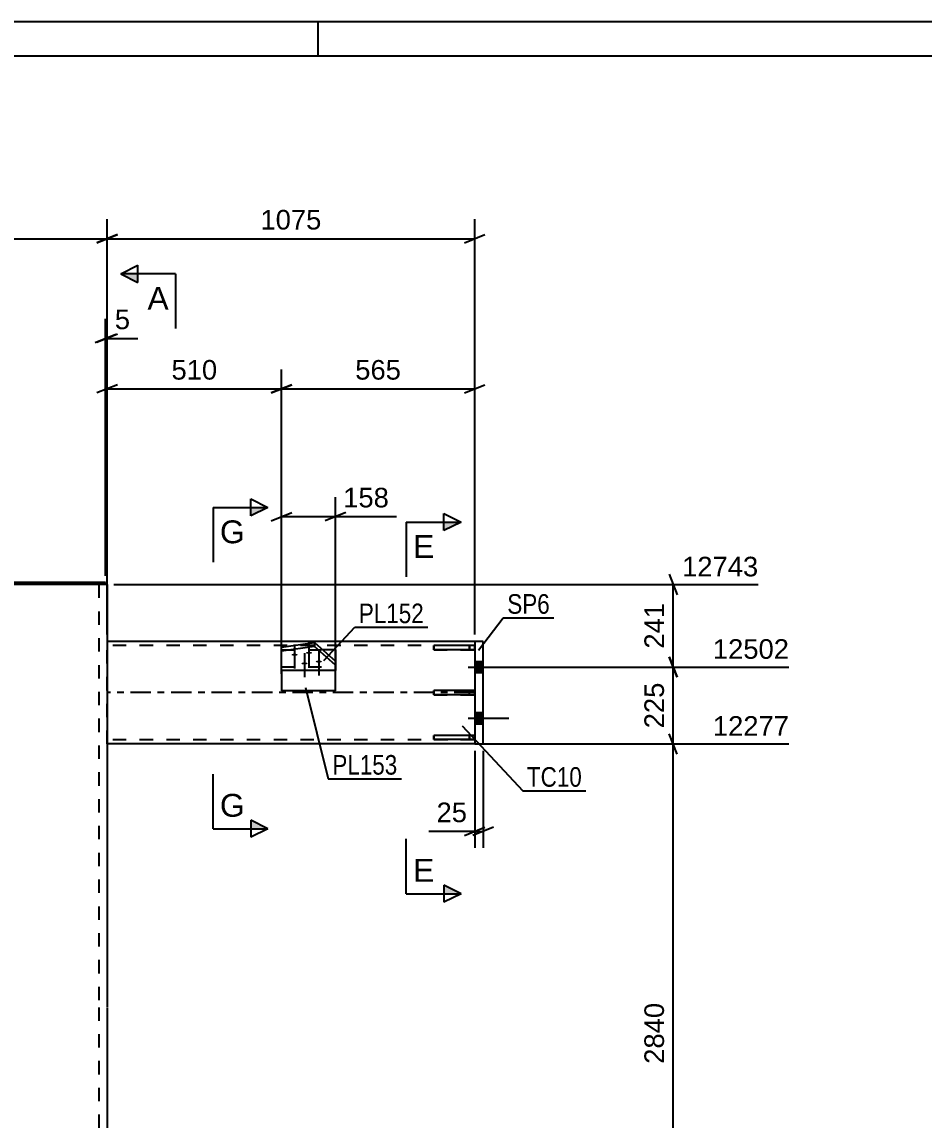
# Model space of a CAD drawing. Header units: millimetres. Extents: x 0 to 841, y 0 to 594.
# Drawn here: x 167.7 to 299.6, y 433.5 to 594 of the extents above; entities that cross this region are included whole.
import ezdxf

# ---------------------------------------------------------------- set-up
doc = ezdxf.new("R2010")
doc.units = ezdxf.units.MM
doc.linetypes.add('DXK_LINE_DOT2', pattern=[3.9198, 1.9599, -1.9599])
doc.linetypes.add('DXK_LINE_DOT3', pattern=[5.9187, 2.979, -0.9799, 0.9799, -0.9799])
doc.styles.add('Arial', font='arial.ttf', dxfattribs={"height": 0.2})
doc.styles.add('Arial Narrow', font='ARIALN.TTF', dxfattribs={"height": 0.2})

# ---------------------------------------------------------------- blocks, each defined once
blk = doc.blocks.new('Unknown-284856934-1127')
at = {"color": 5, "linetype": 'Continuous'}
for p, q in [((841, 594), (0, 594)), ((211, 589), (211, 594)), ((836, 589), (5, 589))]:
    blk.add_line(p, q, dxfattribs=at)
blk = doc.blocks.new('Part-284856934-2342 - 2216')
at = {"color": 2, "linetype": 'Continuous'}
for p, q in [((130.39, 512.06), (145.68, 512.06)), ((130.39, 512.06), (130.39, 511.76)), ((179.89, 512.06), (164.68, 512.06)), ((179.89, 512.06), (179.89, 511.76)), ((130.39, 511.76), (131.52, 511.76)), ((179.89, 511.76), (178.76, 511.76))]:
    blk.add_line(p, q, dxfattribs=at)
at = {"color": 7, "linetype": 'DXK_LINE_DOT2'}
for p, q in [((164.68, 512.06), (145.68, 512.06)), ((178.76, 511.76), (131.52, 511.76))]:
    blk.add_line(p, q, dxfattribs=at)
blk = doc.blocks.new('Part-284856934-2233 - 2216')
at = {"color": 2, "linetype": 'Continuous'}
for p, q in [((233.89, 503.46), (180.14, 503.46)), ((233.89, 488.46), (180.14, 488.46))]:
    blk.add_line(p, q, dxfattribs=at)
at = {"color": 7, "linetype": 'DXK_LINE_DOT2'}
for p, q in [((180.14, 488.46), (180.14, 503.46)), ((233.89, 502.86), (180.14, 502.86)), ((233.89, 503.46), (233.89, 488.46)), ((233.89, 489.06), (180.14, 489.06))]:
    blk.add_line(p, q, dxfattribs=at)
at = {"color": 7, "linetype": 'DXK_LINE_DOT3'}
blk.add_line((233.89, 495.96), (180.14, 495.96), dxfattribs=at)
blk = doc.blocks.new('Part-284856934-2321 - 2216')
at = {"color": 7, "linetype": 'DXK_LINE_DOT2'}
for p, q in [((233.89, 496.26), (227.89, 496.26)), ((227.89, 496.26), (227.89, 495.66)), ((233.14, 495.66), (233.14, 496.26)), ((233.89, 495.66), (233.89, 496.26)), ((227.89, 495.66), (233.89, 495.66))]:
    blk.add_line(p, q, dxfattribs=at)
blk = doc.blocks.new('Part-284856934-2254 - 2216')
at = {"color": 2, "linetype": 'Continuous'}
for p, q in [((233.89, 503.46), (233.89, 488.46)), ((235.14, 503.46), (233.89, 503.46)), ((235.14, 488.46), (235.14, 503.46)), ((233.89, 488.46), (235.14, 488.46))]:
    blk.add_line(p, q, dxfattribs=at)
blk = doc.blocks.new('Bolt-284856934-2368 - 2216')
at = {"linetype": 'Continuous'}
for points in [[(233.89, 500.54), (233.89, 498.89), (235.14, 498.89), (235.14, 500.54)], [(233.89, 500.54), (233.89, 498.89), (235.14, 498.89), (235.14, 500.54)], [(233.89, 493.04), (233.89, 491.39), (235.14, 491.39), (235.14, 493.04)], [(233.89, 493.04), (233.89, 491.39), (235.14, 491.39), (235.14, 493.04)]]:
    blk.add_hatch(color=1, dxfattribs=at).paths.add_polyline_path(points)
at = {"color": 1, "linetype": 'Continuous'}
for p, q in [((232.94, 499.71), (238.89, 499.71)), ((232.94, 499.71), (238.89, 499.71)), ((233.89, 500.54), (235.14, 500.54)), ((233.89, 500.54), (235.14, 500.54)), ((233.89, 498.89), (235.14, 498.89)), ((233.89, 498.89), (235.14, 498.89)), ((233.89, 493.04), (235.14, 493.04)), ((233.89, 493.04), (235.14, 493.04)), ((232.94, 492.21), (238.89, 492.21)), ((232.94, 492.21), (238.89, 492.21)), ((233.89, 491.39), (235.14, 491.39)), ((233.89, 491.39), (235.14, 491.39))]:
    blk.add_line(p, q, dxfattribs=at)
blk = doc.blocks.new('Part-284856934-2404 - 2216')
at = {"color": 2, "linetype": 'Continuous'}
for p, q in [((178.76, 511.76), (164.68, 511.76)), ((180.14, 511.76), (179.89, 511.76)), ((180.14, 511.76), (180.14, 450.06)), ((180.14, 449.96), (180.14, 341.92))]:
    blk.add_line(p, q, dxfattribs=at)
at = {"color": 7, "linetype": 'DXK_LINE_DOT2'}
for p, q in [((179.89, 511.76), (178.59, 511.76)), ((178.94, 511.76), (178.94, 450.06)), ((178.94, 449.96), (178.94, 341.92))]:
    blk.add_line(p, q, dxfattribs=at)
blk = doc.blocks.new('Part-284856934-2314 - 2216')
at = {"color": 7, "linetype": 'DXK_LINE_DOT2'}
for p, q in [((233.89, 489.69), (227.89, 489.69)), ((227.89, 489.69), (227.89, 489.09)), ((233.14, 489.69), (233.14, 489.09)), ((233.89, 489.09), (233.89, 489.69)), ((227.89, 489.09), (233.89, 489.09))]:
    blk.add_line(p, q, dxfattribs=at)
blk = doc.blocks.new('Part-284856934-2315 - 2216')
at = {"color": 2, "linetype": 'Continuous'}
for p, q in [((233.89, 502.84), (227.89, 502.84)), ((227.89, 502.24), (227.89, 502.84)), ((233.89, 502.84), (233.89, 502.24)), ((233.89, 502.24), (227.89, 502.24))]:
    blk.add_line(p, q, dxfattribs=at)
at = {"color": 7, "linetype": 'DXK_LINE_DOT2'}
blk.add_line((233.14, 502.24), (233.14, 502.84), dxfattribs=at)
blk = doc.blocks.new('Part-284856934-2322 - 2216')
at = {"color": 7, "linetype": 'DXK_LINE_DOT2'}
for p, q in [((233.89, 502.84), (227.89, 502.84)), ((227.89, 502.84), (227.89, 502.24)), ((233.14, 502.84), (233.14, 502.24)), ((233.89, 502.24), (233.89, 502.84)), ((227.89, 502.24), (233.89, 502.24))]:
    blk.add_line(p, q, dxfattribs=at)
blk = doc.blocks.new('Bolt-284856934-2365 - 2216')
at = {"linetype": 'Continuous'}
for points in [[(207.55, 501.66), (207.65, 501.65), (207.73, 501.64), (207.82, 501.63), (207.89, 501.61), (207.94, 501.58), (207.98, 501.55), (208, 501.52), (208, 501.49), (207.98, 501.45), (207.94, 501.43), (207.89, 501.4), (207.82, 501.38), (207.73, 501.36), (207.65, 501.35), (207.55, 501.35), (207.46, 501.35), (207.37, 501.36), (207.29, 501.38), (207.22, 501.4), (207.16, 501.43), (207.12, 501.45), (207.1, 501.49), (207.1, 501.52), (207.12, 501.55), (207.16, 501.58), (207.22, 501.61), (207.29, 501.63), (207.37, 501.64), (207.46, 501.65)], [(209.65, 501.93), (209.74, 501.93), (209.83, 501.92), (209.91, 501.9), (209.98, 501.88), (210.04, 501.86), (210.08, 501.83), (210.1, 501.8), (210.1, 501.76), (210.08, 501.73), (210.04, 501.7), (209.98, 501.68), (209.91, 501.66), (209.83, 501.64), (209.74, 501.63), (209.65, 501.63), (209.56, 501.63), (209.47, 501.64), (209.39, 501.66), (209.32, 501.68), (209.26, 501.7), (209.22, 501.73), (209.2, 501.76), (209.2, 501.8), (209.22, 501.83), (209.26, 501.86), (209.32, 501.88), (209.39, 501.9), (209.47, 501.92), (209.56, 501.93)], [(208.99, 500.38), (209.09, 500.38), (209.18, 500.37), (209.26, 500.35), (209.33, 500.33), (209.38, 500.3), (209.42, 500.27), (209.44, 500.24), (209.44, 500.21), (209.42, 500.18), (209.38, 500.15), (209.33, 500.12), (209.26, 500.1), (209.18, 500.09), (209.09, 500.08), (208.99, 500.07), (208.9, 500.08), (208.81, 500.09), (208.73, 500.1), (208.66, 500.12), (208.61, 500.15), (208.57, 500.18), (208.55, 500.21), (208.55, 500.24), (208.57, 500.27), (208.61, 500.3), (208.66, 500.33), (208.73, 500.35), (208.81, 500.37), (208.9, 500.38)], [(211.09, 500.66), (211.19, 500.66), (211.28, 500.65), (211.36, 500.63), (211.43, 500.61), (211.48, 500.58), (211.52, 500.55), (211.54, 500.52), (211.54, 500.49), (211.52, 500.46), (211.48, 500.43), (211.43, 500.4), (211.36, 500.38), (211.28, 500.36), (211.19, 500.35), (211.09, 500.35), (211, 500.35), (210.91, 500.36), (210.83, 500.38), (210.76, 500.4), (210.7, 500.43), (210.67, 500.46), (210.65, 500.49), (210.65, 500.52), (210.67, 500.55), (210.7, 500.58), (210.76, 500.61), (210.83, 500.63), (210.91, 500.65), (211, 500.66)]]:
    blk.add_hatch(color=1, dxfattribs=at).paths.add_polyline_path(points)
at = {"color": 1, "linetype": 'Continuous'}
for p, q in [((207.55, 503.01), (207.55, 499.48)), ((209.65, 503.28), (209.65, 499.76)), ((208.99, 501.73), (208.99, 498.21)), ((211.09, 502.01), (211.09, 498.48))]:
    blk.add_line(p, q, dxfattribs=at)
blk = doc.blocks.new('Part-284856934-2380 - 2216')
at = {"color": 2, "linetype": 'Continuous'}
for p, q in [((205.63, 502.61), (210.47, 503.28)), ((210.47, 502.71), (205.63, 502.05)), ((205.63, 499.18), (205.63, 502.61)), ((210.47, 503.28), (213.54, 500.57)), ((210.47, 503.28), (210.47, 502.71)), ((213.54, 500), (210.47, 502.71)), ((213.54, 500.57), (213.54, 499.18)), ((213.54, 499.18), (205.63, 499.18))]:
    blk.add_line(p, q, dxfattribs=at)
at = {"color": 7, "linetype": 'DXK_LINE_DOT2'}
blk.add_line((205.63, 499.74), (213.54, 499.74), dxfattribs=at)
blk = doc.blocks.new('Part-284856934-2427 - 2216')
at = {"color": 2, "linetype": 'Continuous'}
for p, q in [((233.89, 496.26), (227.89, 496.26)), ((227.89, 495.66), (227.89, 496.26)), ((233.89, 496.26), (233.89, 495.66)), ((233.89, 495.66), (227.89, 495.66))]:
    blk.add_line(p, q, dxfattribs=at)
at = {"color": 7, "linetype": 'DXK_LINE_DOT2'}
blk.add_line((233.14, 495.66), (233.14, 496.26), dxfattribs=at)
blk = doc.blocks.new('Part-284856934-2428 - 2216')
at = {"color": 2, "linetype": 'Continuous'}
for p, q in [((233.89, 489.69), (227.89, 489.69)), ((227.89, 489.09), (227.89, 489.69)), ((233.89, 489.69), (233.89, 489.09)), ((233.89, 489.09), (227.89, 489.09))]:
    blk.add_line(p, q, dxfattribs=at)
at = {"color": 7, "linetype": 'DXK_LINE_DOT2'}
blk.add_line((233.14, 489.09), (233.14, 489.69), dxfattribs=at)
blk = doc.blocks.new('Part-284856934-2438 - 2216')
at = {"color": 7, "linetype": 'DXK_LINE_DOT2'}
for p, q in [((205.63, 499.18), (205.63, 502.23)), ((205.63, 502.23), (211.66, 502.23)), ((213.54, 500.57), (213.54, 499.18))]:
    blk.add_line(p, q, dxfattribs=at)
at = {"color": 2, "linetype": 'Continuous'}
for p, q in [((213.54, 502.23), (211.66, 502.23)), ((213.54, 502.23), (213.54, 500.57)), ((205.63, 499.18), (205.63, 496.23)), ((213.54, 496.23), (213.54, 499.18)), ((213.54, 496.23), (205.63, 496.23))]:
    blk.add_line(p, q, dxfattribs=at)
blk = doc.blocks.new('StraightDimension-284856934-7146 - 2216')
at = {"color": 7, "linetype": 'Continuous'}
for p, q in [((180.14, 504.46), (180.14, 543.22)), ((205.63, 498.7), (205.63, 543.22)), ((181.64, 540.97), (178.64, 539.77)), ((204.13, 539.77), (207.13, 540.97)), ((180.14, 540.37), (205.63, 540.37))]:
    blk.add_line(p, q, dxfattribs=at)
at = {"color": 0}
blk.add_wipeout([(196.82, 541.12), (196.82, 545.32), (188.95, 545.32), (188.95, 541.12)], dxfattribs=at)
at = {"color": 3, "style": 'Arial'}
blk.add_text('510', height=2.865, dxfattribs=at).set_placement((189.55, 541.72))
blk = doc.blocks.new('StraightDimension-284856934-2730 - 2216')
at = {"color": 7, "linetype": 'Continuous'}
for p, q in [((233.89, 487.46), (233.89, 473.28)), ((235.14, 487.46), (235.14, 473.28)), ((232.39, 475.08), (235.39, 476.28)), ((236.64, 476.28), (233.64, 475.08)), ((233.89, 475.68), (235.14, 475.68))]:
    blk.add_line(p, q, dxfattribs=at)
at = {"color": 0}
blk.add_wipeout([(233.36, 476.43), (233.36, 480.63), (227.71, 480.63), (227.71, 476.43)], dxfattribs=at)
at = {"color": 7, "linetype": 'Continuous'}
blk.add_line((233.89, 475.68), (227.19, 475.68), dxfattribs=at)
blk.add_line((233.89, 475.68), (227.19, 475.68), dxfattribs=at)
at = {"color": 3, "style": 'Arial'}
blk.add_text('25', height=2.865, dxfattribs=at).set_placement((228.31, 477.03))
blk = doc.blocks.new('StraightDimension-284856934-2812 - 2216')
at = {"color": 7, "linetype": 'Continuous'}
for p, q in [((130.14, 504.61), (130.14, 565.16)), ((180.14, 504.46), (180.14, 565.16)), ((131.64, 562.91), (128.64, 561.71)), ((130.14, 562.31), (180.14, 562.31)), ((178.64, 561.71), (181.64, 562.91))]:
    blk.add_line(p, q, dxfattribs=at)
at = {"color": 0}
blk.add_wipeout([(160.18, 563.06), (160.18, 567.26), (150.09, 567.26), (150.09, 563.06)], dxfattribs=at)
at = {"color": 3, "style": 'Arial'}
blk.add_text('1000', height=2.865, dxfattribs=at).set_placement((150.69, 563.66))
blk = doc.blocks.new('StraightDimension-284856934-2806 - 2216')
at = {"color": 7, "linetype": 'Continuous'}
for p, q in [((180.14, 504.46), (180.14, 565.16)), ((233.89, 504.46), (233.89, 565.16)), ((181.64, 562.91), (178.64, 561.71)), ((180.14, 562.31), (233.89, 562.31)), ((232.39, 561.71), (235.39, 562.91))]:
    blk.add_line(p, q, dxfattribs=at)
at = {"color": 0}
blk.add_wipeout([(212.06, 563.06), (212.06, 567.26), (201.96, 567.26), (201.96, 563.06)], dxfattribs=at)
at = {"color": 3, "style": 'Arial'}
blk.add_text('1075', height=2.865, dxfattribs=at).set_placement((202.56, 563.66))
blk = doc.blocks.new('StraightDimension-284856934-2719 - 2216')
at = {"color": 7, "linetype": 'Continuous'}
for p, q in [((179.89, 513.06), (179.89, 550.59)), ((180.14, 512.76), (180.14, 550.59)), ((178.39, 547.14), (181.39, 548.34)), ((181.64, 548.34), (178.64, 547.14)), ((179.89, 547.74), (180.14, 547.74))]:
    blk.add_line(p, q, dxfattribs=at)
at = {"color": 0}
blk.add_wipeout([(184.09, 548.49), (184.09, 552.69), (180.66, 552.69), (180.66, 548.49)], dxfattribs=at)
at = {"color": 7, "linetype": 'Continuous'}
blk.add_line((180.14, 547.74), (184.61, 547.74), dxfattribs=at)
blk.add_line((180.14, 547.74), (184.61, 547.74), dxfattribs=at)
at = {"color": 3, "style": 'Arial'}
blk.add_text('5', height=2.87, dxfattribs=at).set_placement((181.26, 549.09))
blk = doc.blocks.new('StraightDimension-284856934-2739 - 2216')
at = {"color": 7, "linetype": 'Continuous'}
for p, q in [((205.63, 499.07), (205.63, 524.54)), ((213.54, 499.07), (213.54, 524.54)), ((204.13, 521.09), (207.13, 522.29)), ((205.63, 521.69), (213.54, 521.69)), ((215.04, 522.29), (212.04, 521.09))]:
    blk.add_line(p, q, dxfattribs=at)
at = {"color": 0}
blk.add_wipeout([(221.93, 522.44), (221.93, 526.64), (214.06, 526.64), (214.06, 522.44)], dxfattribs=at)
at = {"color": 7, "linetype": 'Continuous'}
blk.add_line((213.54, 521.69), (222.46, 521.69), dxfattribs=at)
blk.add_line((213.54, 521.69), (222.46, 521.69), dxfattribs=at)
at = {"color": 3, "style": 'Arial'}
blk.add_text('158', height=2.865, dxfattribs=at).set_placement((214.66, 523.04))
blk = doc.blocks.new('StraightDimension-284856934-2767 - 2216')
at = {"color": 7, "linetype": 'Continuous'}
for p, q in [((262.32, 513.26), (263.52, 510.26)), ((181.14, 511.76), (275.34, 511.76)), ((262.92, 499.71), (262.92, 511.76)), ((263.52, 498.21), (262.32, 501.21)), ((238.64, 499.71), (279.84, 499.71))]:
    blk.add_line(p, q, dxfattribs=at)
at = {"color": 0, "linetype": 'Continuous'}
blk.add_wipeout([(275.94, 512.36), (275.94, 516.56), (263.62, 516.56), (263.62, 512.36)], dxfattribs=at)
at = {"color": 0}
blk.add_wipeout([(262.17, 509.67), (257.97, 509.67), (257.97, 501.8), (262.17, 501.8)], dxfattribs=at)
at = {"color": 3, "linetype": 'Continuous', "style": 'Arial'}
blk.add_text('12743', height=2.865, dxfattribs=at).set_placement((264.22, 512.96))
at = {"color": 3, "style": 'Arial'}
blk.add_text('241', height=2.865, rotation=90.0002, dxfattribs=at).set_placement((261.57, 502.4))
blk = doc.blocks.new('StraightDimension-284856934-2776 - 2216')
at = {"color": 7, "linetype": 'Continuous'}
for p, q in [((262.32, 501.21), (263.52, 498.21)), ((238.64, 499.71), (279.84, 499.71)), ((262.92, 488.46), (262.92, 499.71)), ((263.52, 486.96), (262.32, 489.96)), ((234.89, 488.46), (279.84, 488.46))]:
    blk.add_line(p, q, dxfattribs=at)
at = {"color": 0, "linetype": 'Continuous'}
blk.add_wipeout([(280.44, 500.31), (280.44, 504.51), (268.12, 504.51), (268.12, 500.31)], dxfattribs=at)
at = {"color": 0}
blk.add_wipeout([(262.17, 498.02), (257.97, 498.02), (257.97, 490.15), (262.17, 490.15)], dxfattribs=at)
at = {"color": 3, "linetype": 'Continuous', "style": 'Arial'}
blk.add_text('12502', height=2.865, dxfattribs=at).set_placement((268.72, 500.91))
at = {"color": 3, "style": 'Arial'}
blk.add_text('225', height=2.865, rotation=90.0002, dxfattribs=at).set_placement((261.57, 490.75))
blk = doc.blocks.new('StraightDimension-284856934-2798 - 2216')
at = {"color": 7, "linetype": 'Continuous'}
for p, q in [((263.52, 486.96), (262.32, 489.96)), ((234.89, 488.46), (279.84, 488.46)), ((262.92, 403.86), (262.92, 488.46)), ((262.32, 405.36), (263.52, 402.36)), ((238.64, 403.86), (273.11, 403.86))]:
    blk.add_line(p, q, dxfattribs=at)
at = {"color": 0, "linetype": 'Continuous'}
blk.add_wipeout([(280.44, 489.06), (280.44, 493.26), (268.12, 493.26), (268.12, 489.06)], dxfattribs=at)
at = {"color": 0}
blk.add_wipeout([(262.17, 451.21), (257.97, 451.21), (257.97, 441.11), (262.17, 441.11)], dxfattribs=at)
at = {"color": 3, "linetype": 'Continuous', "style": 'Arial'}
blk.add_text('12277', height=2.865, dxfattribs=at).set_placement((268.72, 489.66))
at = {"color": 3, "style": 'Arial'}
blk.add_text('2840', height=2.865, rotation=90.0002, dxfattribs=at).set_placement((261.57, 441.71))
blk = doc.blocks.new('StraightDimension-284856934-7145 - 2216')
at = {"color": 7, "linetype": 'Continuous'}
for p, q in [((205.63, 498.7), (205.63, 543.22)), ((233.89, 504.46), (233.89, 543.22)), ((207.13, 540.97), (204.13, 539.77)), ((232.39, 539.77), (235.39, 540.97)), ((205.63, 540.37), (233.89, 540.37))]:
    blk.add_line(p, q, dxfattribs=at)
at = {"color": 0}
blk.add_wipeout([(223.69, 541.12), (223.69, 545.32), (215.82, 545.32), (215.82, 541.12)], dxfattribs=at)
at = {"color": 3, "style": 'Arial'}
blk.add_text('565', height=2.865, dxfattribs=at).set_placement((216.42, 541.72))
blk = doc.blocks.new('Mark-284856934-2229 - 2216')
at = {"color": 0}
blk.add_wipeout([(249.56, 482.21), (249.56, 485.21), (241.53, 485.21), (241.53, 482.21)], dxfattribs=at)
blk.add_wipeout([(249.56, 482.21), (249.56, 485.21), (241.53, 485.21), (241.53, 482.21)], dxfattribs=at)
at = {"color": 30, "linetype": 'Continuous'}
for p, q in [((232.08, 491.09), (240.93, 481.61)), ((240.93, 481.61), (250.16, 481.61))]:
    blk.add_line(p, q, dxfattribs=at)
at = {"color": 3, "style": 'Arial Narrow'}
blk.add_text('TC10', height=2.863, dxfattribs=at).set_placement((241.53, 482.21))
blk = doc.blocks.new('Mark-284856934-2250 - 2216')
at = {"color": 0}
blk.add_wipeout([(244.87, 507.5), (244.87, 510.5), (238.66, 510.5), (238.66, 507.5)], dxfattribs=at)
blk.add_wipeout([(244.87, 507.5), (244.87, 510.5), (238.66, 510.5), (238.66, 507.5)], dxfattribs=at)
at = {"color": 30, "linetype": 'Continuous'}
for p, q in [((234.46, 502.18), (238.06, 506.9)), ((238.06, 506.9), (245.47, 506.9))]:
    blk.add_line(p, q, dxfattribs=at)
at = {"color": 3, "style": 'Arial Narrow'}
blk.add_text('SP6', height=2.863, dxfattribs=at).set_placement((238.66, 507.5))
blk = doc.blocks.new('Mark-284856934-2376 - 2216')
at = {"color": 0}
blk.add_wipeout([(226.45, 506.12), (226.45, 509.12), (216.95, 509.12), (216.95, 506.12)], dxfattribs=at)
blk.add_wipeout([(226.45, 506.12), (226.45, 509.12), (216.95, 509.12), (216.95, 506.12)], dxfattribs=at)
at = {"color": 30, "linetype": 'Continuous'}
for p, q in [((211.82, 500.68), (216.35, 505.52)), ((216.35, 505.52), (227.05, 505.52))]:
    blk.add_line(p, q, dxfattribs=at)
at = {"color": 3, "style": 'Arial Narrow'}
blk.add_text('PL152', height=2.863, dxfattribs=at).set_placement((216.95, 506.12))
blk = doc.blocks.new('Mark-284856934-2434 - 2216')
at = {"color": 0}
blk.add_wipeout([(222.59, 483.98), (222.59, 486.98), (213.08, 486.98), (213.08, 483.98)], dxfattribs=at)
blk.add_wipeout([(222.59, 483.98), (222.59, 486.98), (213.08, 486.98), (213.08, 483.98)], dxfattribs=at)
at = {"color": 30, "linetype": 'Continuous'}
for p, q in [((209.17, 496.73), (212.48, 483.38)), ((212.48, 483.38), (223.19, 483.38))]:
    blk.add_line(p, q, dxfattribs=at)
at = {"color": 3, "style": 'Arial Narrow'}
blk.add_text('PL153', height=2.863, dxfattribs=at).set_placement((213.08, 483.98))
blk = doc.blocks.new('SectionMark-284856934-2910 - 2216')
at = {"linetype": 'Continuous'}
for points in [[(201.13, 521.8), (201.13, 523.05), (203.63, 523.05)], [(201.13, 476.07), (201.13, 477.32), (203.63, 476.07)]]:
    blk.add_hatch(color=6, dxfattribs=at).paths.add_polyline_path(points)
at = {"color": 6, "linetype": 'Continuous'}
for p, q in [((201.13, 521.8), (201.13, 524.3)), ((201.13, 524.3), (203.63, 523.05)), ((195.63, 523.05), (195.63, 515.05)), ((195.63, 523.05), (203.63, 523.05)), ((203.63, 523.05), (201.13, 521.8)), ((195.63, 476.07), (195.63, 484.07)), ((203.63, 476.07), (201.13, 477.32)), ((201.13, 477.32), (201.13, 474.82)), ((195.63, 476.07), (203.63, 476.07)), ((203.63, 476.07), (201.13, 474.82))]:
    blk.add_line(p, q, dxfattribs=at)
at = {"color": 0, "linetype": 'Continuous'}
for points in [[(200.26, 517.8), (200.26, 521.3), (196.63, 521.3), (196.63, 517.8)], [(200.26, 477.82), (200.26, 481.32), (196.63, 481.32), (196.63, 477.82)]]:
    blk.add_wipeout(points, dxfattribs=at)
at = {"color": 3, "linetype": 'Continuous', "style": 'Arial'}
for p in [(196.63, 517.8), (196.63, 477.82)]:
    blk.add_text('G', height=3.34, dxfattribs=at).set_placement(p)
blk = doc.blocks.new('SectionMark-284856934-2912 - 2216')
at = {"linetype": 'Continuous'}
blk.add_hatch(color=6, dxfattribs=at).paths.add_polyline_path([(184.64, 557.18), (184.64, 555.93), (182.14, 557.18)])
at = {"color": 6, "linetype": 'Continuous'}
for p, q in [((182.14, 557.18), (184.64, 558.43)), ((190.14, 557.18), (182.14, 557.18)), ((182.14, 557.18), (184.64, 555.93)), ((184.64, 555.93), (184.64, 558.43)), ((190.14, 557.18), (190.14, 549.18))]:
    blk.add_line(p, q, dxfattribs=at)
at = {"color": 0, "linetype": 'Continuous'}
blk.add_wipeout([(189.14, 551.93), (189.14, 555.43), (186.03, 555.43), (186.03, 551.93)], dxfattribs=at)
at = {"color": 3, "linetype": 'Continuous', "style": 'Arial'}
blk.add_text('A', height=3.34, dxfattribs=at).set_placement((186.03, 551.93))
blk = doc.blocks.new('SectionMark-284856934-2920 - 2216')
at = {"linetype": 'Continuous'}
for points in [[(229.39, 519.65), (229.39, 520.9), (231.89, 520.9)], [(229.39, 466.57), (229.39, 467.82), (231.89, 466.57)]]:
    blk.add_hatch(color=6, dxfattribs=at).paths.add_polyline_path(points)
at = {"color": 6, "linetype": 'Continuous'}
for p, q in [((229.39, 519.65), (229.39, 522.15)), ((229.39, 522.15), (231.89, 520.9)), ((223.89, 520.9), (223.89, 512.9)), ((223.89, 520.9), (231.89, 520.9)), ((231.89, 520.9), (229.39, 519.65)), ((223.89, 466.57), (223.89, 474.57)), ((231.89, 466.57), (229.39, 467.82)), ((229.39, 467.82), (229.39, 465.32)), ((223.89, 466.57), (231.89, 466.57)), ((231.89, 466.57), (229.39, 465.32))]:
    blk.add_line(p, q, dxfattribs=at)
at = {"color": 0, "linetype": 'Continuous'}
for points in [[(228, 515.65), (228, 519.15), (224.89, 519.15), (224.89, 515.65)], [(228, 468.32), (228, 471.82), (224.89, 471.82), (224.89, 468.32)]]:
    blk.add_wipeout(points, dxfattribs=at)
at = {"color": 3, "linetype": 'Continuous', "style": 'Arial'}
for p in [(224.89, 515.65), (224.89, 468.32)]:
    blk.add_text('E', height=3.34, dxfattribs=at).set_placement(p)

msp = doc.modelspace()

# ---------------------------------------------------------------- block references
for name in ['Unknown-284856934-1127', 'Part-284856934-2342 - 2216', 'Part-284856934-2404 - 2216', 'Part-284856934-2233 - 2216', 'Part-284856934-2380 - 2216', 'Bolt-284856934-2365 - 2216', 'Part-284856934-2315 - 2216', 'Part-284856934-2322 - 2216', 'Part-284856934-2254 - 2216', 'Part-284856934-2438 - 2216', 'Bolt-284856934-2368 - 2216', 'Part-284856934-2321 - 2216', 'Part-284856934-2427 - 2216', 'Part-284856934-2314 - 2216', 'Part-284856934-2428 - 2216']:
    msp.add_blockref(name, (0, 0))

# ---------------------------------------------------------------- next in the draw order: block references
for name in ['StraightDimension-284856934-7146 - 2216', 'Mark-284856934-2434 - 2216', 'StraightDimension-284856934-2730 - 2216']:
    msp.add_blockref(name, (0, 0))

# ---------------------------------------------------------------- next in the draw order: block references
msp.add_blockref('StraightDimension-284856934-2812 - 2216', (0, 0))

# ---------------------------------------------------------------- next in the draw order: block references
msp.add_blockref('StraightDimension-284856934-2806 - 2216', (0, 0))

# ---------------------------------------------------------------- next in the draw order: block references
for name in ['StraightDimension-284856934-2719 - 2216', 'StraightDimension-284856934-2739 - 2216']:
    msp.add_blockref(name, (0, 0))

# ---------------------------------------------------------------- next in the draw order: block references
msp.add_blockref('StraightDimension-284856934-2767 - 2216', (0, 0))

# ---------------------------------------------------------------- next in the draw order: block references
for name in ['SectionMark-284856934-2912 - 2216', 'StraightDimension-284856934-2776 - 2216']:
    msp.add_blockref(name, (0, 0))

# ---------------------------------------------------------------- next in the draw order: block references
for name in ['StraightDimension-284856934-7145 - 2216', 'StraightDimension-284856934-2798 - 2216']:
    msp.add_blockref(name, (0, 0))

# ---------------------------------------------------------------- next in the draw order: block references
for name in ['SectionMark-284856934-2910 - 2216', 'Mark-284856934-2250 - 2216', 'Mark-284856934-2376 - 2216', 'Mark-284856934-2229 - 2216']:
    msp.add_blockref(name, (0, 0))

# ---------------------------------------------------------------- next in the draw order: block references
msp.add_blockref('SectionMark-284856934-2920 - 2216', (0, 0))

doc.saveas('drawing.dxf')
